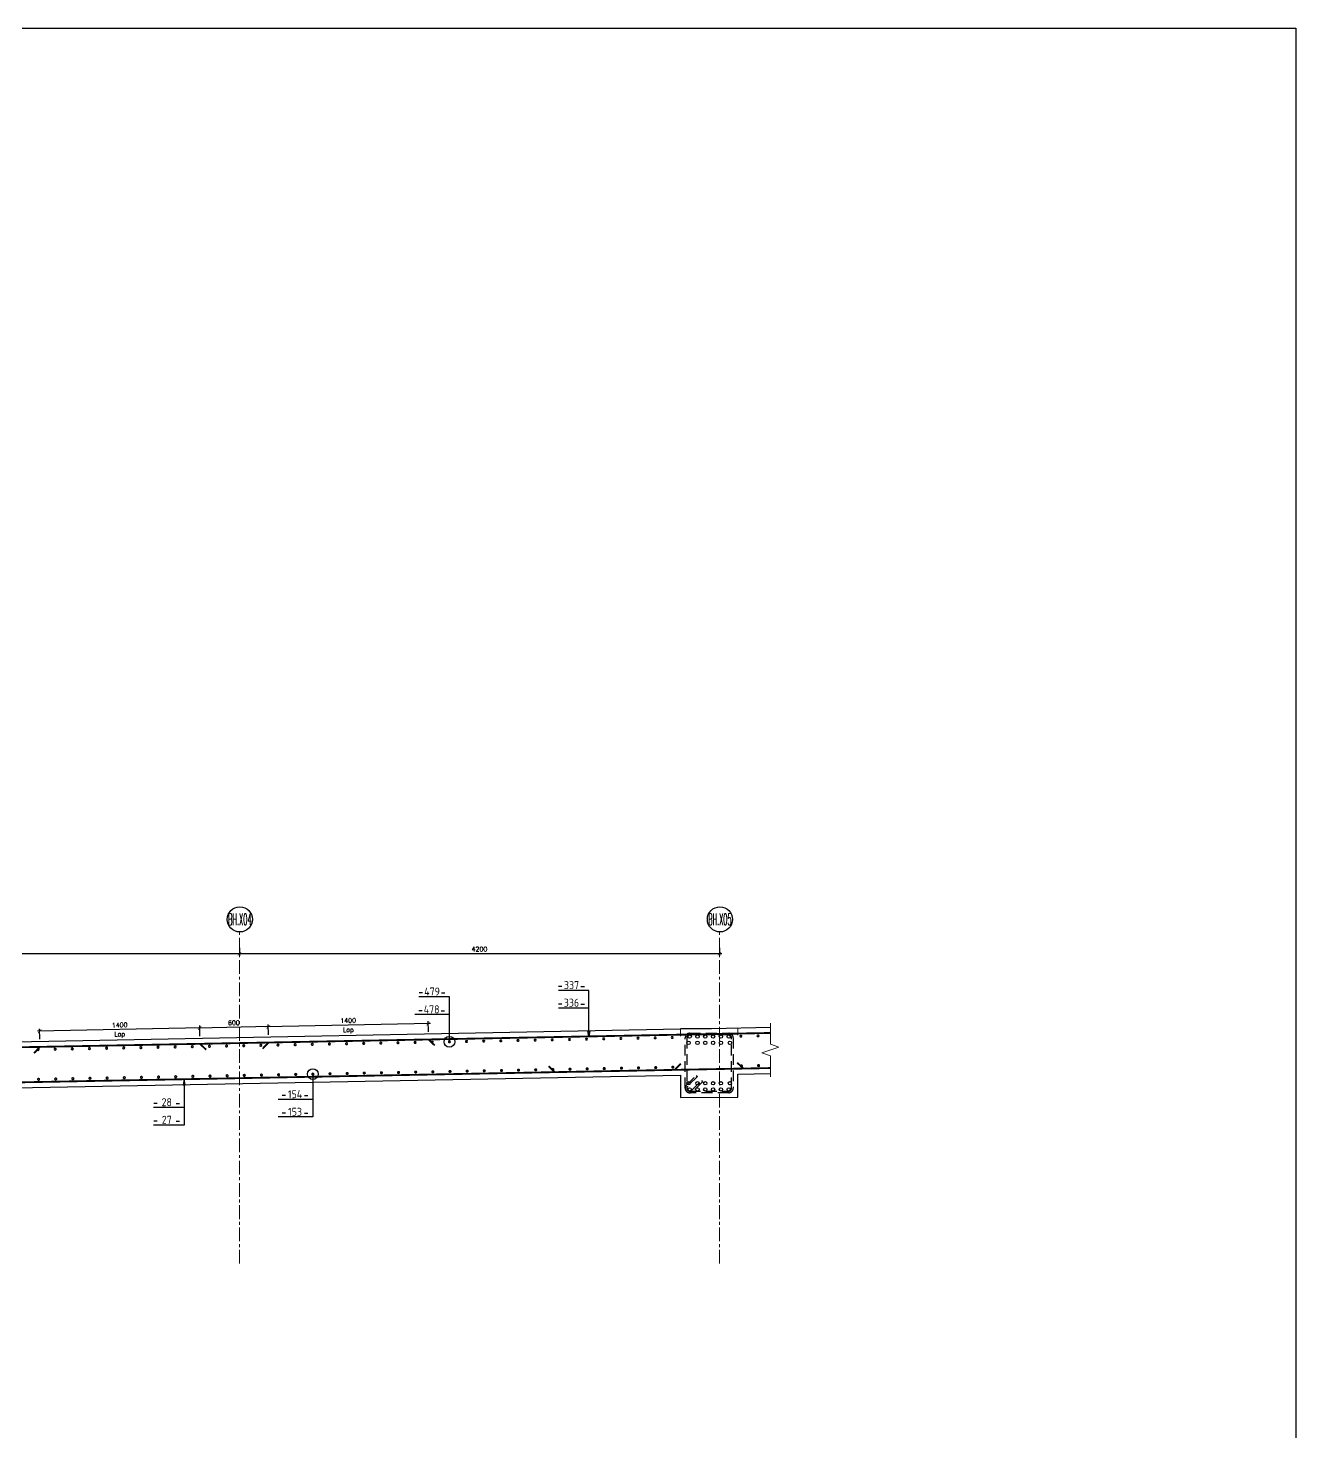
# Model space of a CAD drawing. Extents: x 660761725 to 1323371458, y 2734871439 to 5470067957.
# Drawn here: x 661428222 to 661439314, y 2734883720 to 2734896001 of the extents above; entities that cross this region are included whole.
import ezdxf
from ezdxf.enums import TextEntityAlignment as Align

# ---------------------------------------------------------------- set-up
doc = ezdxf.new("R2010")
doc.units = 0
doc.linetypes.add('AXES', pattern=[1.95, 1.2, -0.25, 0.25, -0.25])
doc.linetypes.add('Hidden', pattern=[714.375, 476.25, -238.125])
for name, color, linetype in [('_MECh-DIM', 7, 'Continuous'), ('S-ASSOCIATETEXT', 7, 'Continuous'), ('S-AXIS', 20, 'AXES'), ('S-RBAR-T20', 10, 'Continuous'), ('S-RDIMO', 8, 'Continuous')]:
    doc.layers.add(name, color=color, linetype=linetype)
doc.layers.add('A-DETL', color=5, linetype='Continuous', lineweight=9, true_color=0x0000ff)
for name, color, linetype, lineweight in [('A-DETL-GENF', 7, 'Continuous', 9), ('A-ROOF', 7, 'Continuous', 15), ('S-BEAM', 7, 'Continuous', 15), ('S-GRID', 7, 'Continuous', 9)]:
    doc.layers.add(name, color=color, linetype=linetype, lineweight=lineweight)
doc.styles.add('ARMACAD', font='isocp.shx')
doc.styles.add('ROMANS', font='romans.shx')
doc.styles.add('ROMANT', font='romant')
doc.dimstyles.new('S-DIMI-20', dxfattribs={"dimscale": 20, "dimtxt": 2, "dimasz": 1.5, "dimexe": 1, "dimexo": 1, "dimgap": 1, "dimtad": 1, "dimdec": 0, "dimzin": 12, "dimdsep": 46, "dimtxsty": 'ROMANS', "dimblk": 'ARCHTICK', "dimcen": 0.09, "dimdle": 1, "dimclrd": 8, "dimclre": 8, "dimclrt": 4, "dimadec": 0, "dimazin": 3, "dimtfac": 1, "dimtdec": 0, "dimtix": 1, "dimtmove": 1, "dimatfit": 3, "dimtolj": 1, "dimtzin": 0, "dimarcsym": 0})

# ---------------------------------------------------------------- blocks, each defined once
blk = doc.blocks.new('_ARCHTICK')
at = {"color": 0, "linetype": 'ByBlock', "const_width": 0.15}
blk.add_lwpolyline([(-0.5, -0.5), (0.5, 0.5)], dxfattribs=at)
blk = doc.blocks.new('*D93')
at = {"layer": '_MECh-DIM', "color": 8, "lineweight": -2, "transparency": 16777216}
for p, q in [((661896017, 2734764546), (661900257, 2734764546)), ((661896037, 2734764596), (661896037, 2734764526)), ((661900237, 2734764596), (661900237, 2734764526))]:
    blk.add_line(p, q, dxfattribs=at)
at = {"layer": '_MECh-DIM', "color": 8, "lineweight": -2, "transparency": 16777216, "xscale": 30, "yscale": 30, "zscale": 30, "rotation": 180}
blk.add_blockref('_ARCHTICK', (661896037, 2734764546), dxfattribs=at)
at = {"layer": '_MECh-DIM', "color": 8, "lineweight": -2, "transparency": 16777216, "xscale": 30, "yscale": 30, "zscale": 30}
blk.add_blockref('_ARCHTICK', (661900237, 2734764546), dxfattribs=at)
at = {"layer": '_MECh-DIM', "color": 4, "transparency": 16777216, "insert": (661898137, 2734764586), "char_height": 40, "width": 19.95, "attachment_point": 5, "style": 'ROMANS'}
blk.add_mtext('\\A1;4200', dxfattribs=at)
blk = doc.blocks.new('*D94')
at = {"layer": '_MECh-DIM', "color": 8, "lineweight": -2, "transparency": 16777216}
for p, q in [((661900217, 2734764546), (661904457, 2734764546)), ((661900237, 2734764596), (661900237, 2734764526)), ((661904437, 2734764596), (661904437, 2734764526))]:
    blk.add_line(p, q, dxfattribs=at)
at = {"layer": '_MECh-DIM', "color": 8, "lineweight": -2, "transparency": 16777216, "xscale": 30, "yscale": 30, "zscale": 30, "rotation": 180}
blk.add_blockref('_ARCHTICK', (661900237, 2734764546), dxfattribs=at)
at = {"layer": '_MECh-DIM', "color": 8, "lineweight": -2, "transparency": 16777216, "xscale": 30, "yscale": 30, "zscale": 30}
blk.add_blockref('_ARCHTICK', (661904437, 2734764546), dxfattribs=at)
at = {"layer": '_MECh-DIM', "color": 4, "transparency": 16777216, "insert": (661902337, 2734764586), "char_height": 40, "width": 19.95, "attachment_point": 5, "style": 'ROMANS'}
blk.add_mtext('\\A1;4200', dxfattribs=at)
blk = doc.blocks.new('*U1142')
at = {"layer": 'S-AXIS', "color": 3, "linetype": 'Continuous'}
blk.add_circle((0, 5.5), 5.5, dxfattribs=at)
at = {"layer": 'S-AXIS', "color": 3, "linetype": 'Continuous', "ltscale": 0.5, "style": 'ROMANT', "width": 0.4, "flags": 8}
blk.add_attdef('A', text='', height=5, dxfattribs=at).set_placement((0, 5.5), align=Align.MIDDLE_CENTER)
blk = doc.blocks.new('*D1087')
at = {"layer": '_MECh-DIM', "color": 8, "lineweight": -2, "transparency": 16777216}
for p, q in [((661431743, 2734887292), (661430303, 2734887265)), ((661430324, 2734887193), (661430323, 2734887285)), ((661431724, 2734887220), (661431722, 2734887312))]:
    blk.add_line(p, q, dxfattribs=at)
at = {"layer": '_MECh-DIM', "color": 8, "lineweight": -2, "transparency": 16777216, "xscale": 30, "yscale": 30, "zscale": 30}
for p, rotation in [((661430323, 2734887265), 181.0919307529866), ((661431723, 2734887292), 1.091930752986556)]:
    blk.add_blockref('_ARCHTICK', p, dxfattribs=dict(at, rotation=rotation))
at = {"layer": '_MECh-DIM', "color": 4, "transparency": 16777216, "char_height": 40, "attachment_point": 5, "rotation": 1.0919, "style": 'ROMANS'}
for s, insert in [('\\A1;1400', (661431022, 2734887319)), ('\\A1;Lap', (661431024, 2734887232))]:
    blk.add_mtext(s, dxfattribs=dict(at, insert=insert))
blk = doc.blocks.new('*D1088')
at = {"layer": '_MECh-DIM', "color": 8, "lineweight": -2, "transparency": 16777216}
for p, q in [((661429743, 2734887254), (661428303, 2734887227)), ((661428325, 2734887155), (661428323, 2734887247)), ((661429725, 2734887182), (661429723, 2734887274))]:
    blk.add_line(p, q, dxfattribs=at)
at = {"layer": '_MECh-DIM', "color": 8, "lineweight": -2, "transparency": 16777216, "xscale": 30, "yscale": 30, "zscale": 30}
for p, rotation in [((661428323, 2734887227), 181.0919307529866), ((661429723, 2734887254), 1.091930752986556)]:
    blk.add_blockref('_ARCHTICK', p, dxfattribs=dict(at, rotation=rotation))
at = {"layer": '_MECh-DIM', "color": 4, "transparency": 16777216, "char_height": 40, "attachment_point": 5, "rotation": 1.0919, "style": 'ROMANS'}
for s, insert in [('\\A1;1400', (661429023, 2734887280)), ('\\A1;Lap', (661429024, 2734887194))]:
    blk.add_mtext(s, dxfattribs=dict(at, insert=insert))
blk = doc.blocks.new('*D1089')
at = {"layer": '_MECh-DIM', "color": 8, "lineweight": -2, "transparency": 16777216}
for p, q in [((661430343, 2734887266), (661429703, 2734887253)), ((661429725, 2734887182), (661429723, 2734887274)), ((661430324, 2734887193), (661430323, 2734887285))]:
    blk.add_line(p, q, dxfattribs=at)
at = {"layer": '_MECh-DIM', "color": 8, "lineweight": -2, "transparency": 16777216, "xscale": 30, "yscale": 30, "zscale": 30}
for p, rotation in [((661429723, 2734887254), 181.0919307529866), ((661430323, 2734887265), 1.091930752986556)]:
    blk.add_blockref('_ARCHTICK', p, dxfattribs=dict(at, rotation=rotation))
at = {"layer": '_MECh-DIM', "color": 4, "transparency": 16777216, "insert": (661430022, 2734887299), "char_height": 40, "attachment_point": 5, "rotation": 1.0919, "style": 'ROMANS'}
blk.add_mtext('\\A1;600', dxfattribs=at)
blk = doc.blocks.new('CADF_02')
at = {"color": 0}
blk.add_lwpolyline([(0, 0), (2.5, -0.42), (2.5, 0.42)], close=True, dxfattribs=at)
blk = doc.blocks.new('cadf_11')
for p, q in [((-4.16, 1.17), (-5.64, 1.17)), ((4.16, 1.17), (5.64, 1.17))]:
    blk.add_line(p, q)
at = {"style": 'ARMACAD'}
for tag, p in [('$COM3', (-6.46, -2.82)), ('$COM4', (19.38, -2.81))]:
    blk.add_attdef(tag, text='', height=3.5, dxfattribs=at).set_placement(p, align=Align.BOTTOM_RIGHT)
blk.add_attdef('$REP', text='', height=3.5, dxfattribs=at).set_placement((0, 0), align=Align.CENTER)
blk = doc.blocks.new('I am the eminence in shadow… the one who manipulates everything from the darkness.')
at = {"layer": 'A-DETL', "color": 8}
for p, q in [((661904096.3, 2734763824), (661904096.3, 2734763884)), ((661904597, 2734763833.5), (661904597, 2734763893.5))]:
    blk.add_line(p, q, dxfattribs=at)
at = {"layer": 'A-DETL-GENF', "color": 8}
for p, q in [((661904882, 2734763938.7), (661904882, 2734763753.2)), ((661904957, 2734763728.2), (661904807, 2734763678.2)), ((661904807, 2734763678.2), (661904882, 2734763653.2)), ((661904882, 2734763753.2), (661904957, 2734763728.2)), ((661904882, 2734763653.2), (661904882, 2734763467.7))]:
    blk.add_line(p, q, dxfattribs=at)
at = {"layer": 'A-ROOF', "color": 8, "lineweight": 25}
for p, q in [((661904096.4, 2734763884), (661896080.7, 2734763731.2)), ((661904882, 2734763899), (661904366.8, 2734763889.1)), ((661896286.4, 2734763334.7), (661904096.4, 2734763483.5)), ((661904597.1, 2734763493.1), (661904882, 2734763498.5))]:
    blk.add_line(p, q, dxfattribs=at)
at = {"layer": 'S-BEAM', "color": 8, "lineweight": 25}
for p, q in [((661904366.8, 2734763889.1), (661904096.4, 2734763888.5)), ((661904096.4, 2734763888.5), (661904096.4, 2734763884)), ((661904096.4, 2734763483.5), (661904096.4, 2734763287.9)), ((661904597.1, 2734763289.1), (661904597.1, 2734763493.1)), ((661904096.4, 2734763287.9), (661904597.1, 2734763289.1))]:
    blk.add_line(p, q, dxfattribs=at)
at = {"layer": 'S-GRID', "color": 8, "linetype": 'AXES', "lineweight": 13, "ltscale": 100}
for p, q in [((661900237, 2734761834.5), (661900237, 2734764736)), ((661904437, 2734761834.5), (661904437, 2734764736))]:
    blk.add_line(p, q, dxfattribs=at)
ref = blk.add_blockref('*U1142', (661900240.7, 2734764735.9), dxfattribs=dict(at, xscale=20, yscale=20, zscale=20))
ref.add_attrib('A', 'BH.X04', dxfattribs={"layer": 'S-AXIS', "color": 3, "linetype": 'Continuous', "ltscale": 0.5, "height": 100, "style": 'ROMANT', "width": 0.4}).set_placement((661900240.7, 2734764845.9), align=Align.MIDDLE_CENTER)
ref = blk.add_blockref('*U1142', (661904440.7, 2734764735.9), dxfattribs=dict(at, xscale=20, yscale=20, zscale=20))
ref.add_attrib('A', 'BH.X05', dxfattribs={"layer": 'S-AXIS', "color": 3, "linetype": 'Continuous', "ltscale": 0.5, "height": 100, "style": 'ROMANT', "width": 0.4}).set_placement((661904440.7, 2734764845.9), align=Align.MIDDLE_CENTER)
at = {"layer": '_MECh-DIM', "color": 8}
for base, p1, p2, picture, middle in [((661900237, 2734764545.8), (661896037, 2734764616.5), (661900237, 2734764616.5), '*D93', (661898137, 2734764585.8)), ((661904437, 2734764545.8), (661900237, 2734764616.5), (661904437, 2734764616.5), '*D94', (661902337, 2734764585.8))]:
    dim = blk.add_linear_dim(base=base, p1=p1, p2=p2, dimstyle='S-DIMI-20', dxfattribs=at)
    dim.commit()
    dim.dimension.update_dxf_attribs({"geometry": picture, "text_midpoint": middle})

msp = doc.modelspace()

# ---------------------------------------------------------------- linework, layer by layer
msp.add_lwpolyline([(661306114.56502104, 2734896001), (661439313.56502104, 2734896001), (661439313.56502104, 2734871439), (661306114.56502104, 2734871439)], close=True)
at = {"layer": 'S-RBAR-T20', "const_width": 16}
for points in [[(661434715.59948337, 2734887210.19722986), (661405949.40418708, 2734886661.90181494, 0.4481271093), (661405865.07861328, 2734886563.62570286), (661406004.67726982, 2734885523.71406984)], [(661405847.16684985, 2734886671.93380213), (661405879.22362947, 2734886433.13337994, 0.3810942348), (661405969.88608563, 2734886355.34068823), (661434715.59948337, 2734886903.24544001)]]:
    msp.add_lwpolyline(points, format="xyb", dxfattribs=at)
for points in [[(661428326.11732185, 2734887088.41222286), (661428273.96589184, 2734887034.23410702)], [(661429725.86302876, 2734887115.09198713), (661429780.04114628, 2734887062.940557)], [(661430325.75401831, 2734887126.52617121), (661430273.6025883, 2734887072.34805298)], [(661431725.49992943, 2734887153.20593786), (661431779.67804694, 2734887101.05450916)], [(661432829.6264627, 2734886867.29763985), (661432775.44834554, 2734886919.44906998)], [(661433879.43563628, 2734886887.30746078), (661433931.58706605, 2734886941.48557806)], [(661434479.32672024, 2734886898.74164581), (661434425.14860284, 2734886950.89307594)]]:
    msp.add_lwpolyline(points, dxfattribs=at)
for points in [[(661428602.61482656, 2734887070.06428623, -1), (661428614.35629213, 2734887070.512043, -1)], [(661428752.58758652, 2734887072.92282581, -1), (661428764.32905209, 2734887073.37058306, -1)], [(661428902.5603466, 2734887075.78136683, -1), (661428914.30181217, 2734887076.22912407, -1)], [(661429052.53310657, 2734887078.63990688, -1), (661429064.27457213, 2734887079.08766413, -1)], [(661429202.50586653, 2734887081.4984479, -1), (661429214.2473321, 2734887081.94620514, -1)], [(661429352.47862661, 2734887084.35698891, -1), (661429364.22009218, 2734887084.80474615, -1)], [(661429502.45138657, 2734887087.21552896, -1), (661429514.19285214, 2734887087.66328621, -1)], [(661429652.42414665, 2734887090.07406998, -1), (661429664.16561222, 2734887090.52182722, -1)], [(661429802.39690661, 2734887092.93261099, -1), (661429814.13837218, 2734887093.3803668, -1)], [(661429952.3696667, 2734887095.79115105, -1), (661429964.11113226, 2734887096.23890781, -1)], [(661430102.34242666, 2734887098.64969206, -1), (661430114.08389223, 2734887099.09744787, -1)], [(661430252.31518662, 2734887101.50823212, -1), (661430264.05665219, 2734887101.95598888, -1)], [(661430402.2879467, 2734887104.36677313, -1), (661430414.02941227, 2734887104.81452894, -1)], [(661430552.26070666, 2734887107.22531319, -1), (661430564.00217223, 2734887107.67306995, -1)], [(661430702.23346674, 2734887110.0838542, -1), (661430713.97493231, 2734887110.53161001, -1)], [(661430852.20622671, 2734887112.94239378, -1), (661430863.94769228, 2734887113.39015102, -1)], [(661431002.17898667, 2734887115.80093479, -1), (661431013.92045224, 2734887116.24869204, -1)], [(661431152.15174675, 2734887118.65947485, -1), (661431163.89321232, 2734887119.10723209, -1)], [(661431302.12450671, 2734887121.51801586, -1), (661431313.86597228, 2734887121.96577311, -1)], [(661431452.09726679, 2734887124.37655687, -1), (661431463.83873236, 2734887124.82431412, -1)], [(661431602.07002676, 2734887127.23509693, -1), (661431613.81149232, 2734887127.68285418, -1)], [(661431752.04278684, 2734887130.09363794, -1), (661431763.78425241, 2734887130.54139519, -1)], [(661431902.0155468, 2734887132.952178, -1), (661431913.75701237, 2734887133.39993477, -1)], [(661432051.98830676, 2734887135.81071901, -1), (661432063.72977233, 2734887136.25847578, -1)], [(661432201.96106684, 2734887138.66926003, -1), (661432213.70253241, 2734887139.11701584, -1)], [(661432351.9338268, 2734887141.52780008, -1), (661432363.67529237, 2734887141.97555685, -1)], [(661432501.90658689, 2734887144.38634109, -1), (661432513.64805245, 2734887144.83409691, -1)], [(661432651.87934685, 2734887147.24488115, -1), (661432663.62081242, 2734887147.69263792, -1)], [(661432801.85210693, 2734887150.10342216, -1), (661432813.5935725, 2734887150.55117798, -1)], [(661432951.82486689, 2734887152.96196222, -1), (661432963.56633246, 2734887153.40971899, -1)], [(661433101.79762685, 2734887155.82050323, -1), (661433113.53909242, 2734887156.26826, -1)], [(661433251.77038693, 2734887158.67904282, -1), (661433263.5118525, 2734887159.12680006, -1)], [(661433401.7431469, 2734887161.53758383, -1), (661433413.48461246, 2734887161.98534107, -1)], [(661433551.71590698, 2734887164.39612389, -1), (661433563.45737255, 2734887164.84388113, -1)], [(661433701.68866694, 2734887167.2546649, -1), (661433713.43013251, 2734887167.70242214, -1)], [(661433851.66142702, 2734887170.11320591, -1), (661433863.40289259, 2734887170.56096315, -1)], [(661434451.55246699, 2734887181.54736805, -1), (661434463.29393256, 2734887181.99512482, -1)], [(661434601.52522707, 2734887184.40590906, -1), (661434613.26669264, 2734887184.85366488, -1)], [(661428302.66930652, 2734887064.34720516, -1), (661428314.41077209, 2734887064.79496098, -1)], [(661428452.64206648, 2734887067.20574522, -1), (661428464.38353205, 2734887067.65350199, -1)], [(661429357.42716718, 2734886824.73278999, 1), (661429369.17716718, 2734886824.73278999, 1)], [(661429507.39992714, 2734886827.59133005, 1), (661429519.14992714, 2734886827.59133005, 1)], [(661429657.37268722, 2734886830.44987106, 1), (661429669.12268722, 2734886830.44987106, 1)], [(661429807.34544718, 2734886833.30841112, 1), (661429819.09544718, 2734886833.30841112, 1)], [(661429957.31820726, 2734886836.16695213, 1), (661429969.06820726, 2734886836.16695213, 1)], [(661430107.29096723, 2734886839.02549219, 1), (661430119.04096723, 2734886839.02549219, 1)], [(661430257.26372719, 2734886841.8840332, 1), (661430269.01372719, 2734886841.8840332, 1)], [(661430407.23648727, 2734886844.74257278, 1), (661430418.98648727, 2734886844.74257278, 1)], [(661430557.20924723, 2734886847.6011138, 1), (661430568.95924723, 2734886847.6011138, 1)], [(661430707.18200731, 2734886850.45965385, 1), (661430718.93200731, 2734886850.45965385, 1)], [(661430857.15476727, 2734886853.31819487, 1), (661430868.90476727, 2734886853.31819487, 1)], [(661431007.12752724, 2734886856.17673492, 1), (661431018.87752724, 2734886856.17673492, 1)], [(661431157.10028732, 2734886859.03527594, 1), (661431168.85028732, 2734886859.03527594, 1)], [(661431307.07304728, 2734886861.89381599, 1), (661431318.82304728, 2734886861.89381599, 1)], [(661431457.04580736, 2734886864.75235701, 1), (661431468.79580736, 2734886864.75235701, 1)], [(661431607.01856732, 2734886867.61089802, 1), (661431618.76856732, 2734886867.61089802, 1)], [(661431756.9913274, 2734886870.46943903, 1), (661431768.7413274, 2734886870.46943903, 1)], [(661431906.96408737, 2734886873.32797909, 1), (661431918.71408737, 2734886873.32797909, 1)], [(661432056.93684733, 2734886876.1865201, 1), (661432068.68684733, 2734886876.1865201, 1)], [(661432206.90960741, 2734886879.04506016, 1), (661432218.65960741, 2734886879.04506016, 1)], [(661432356.88236737, 2734886881.90360117, 1), (661432368.63236737, 2734886881.90360117, 1)], [(661432506.85512745, 2734886884.76214123, 1), (661432518.60512745, 2734886884.76214123, 1)], [(661432656.82788742, 2734886887.62068176, 1), (661432668.57788742, 2734886887.62068176, 1)], [(661432806.8006475, 2734886890.47922182, 1), (661432818.5506475, 2734886890.47922182, 1)], [(661432956.77340746, 2734886893.33776283, 1), (661432968.52340746, 2734886893.33776283, 1)], [(661433106.74616742, 2734886896.19630289, 1), (661433118.49616742, 2734886896.19630289, 1)], [(661433256.7189275, 2734886899.0548439, 1), (661433268.4689275, 2734886899.0548439, 1)], [(661433406.69168746, 2734886901.91338396, 1), (661433418.44168746, 2734886901.91338396, 1)], [(661433556.66444755, 2734886904.77192497, 1), (661433568.41444755, 2734886904.77192497, 1)], [(661433706.63720751, 2734886907.63046598, 1), (661433718.38720751, 2734886907.63046598, 1)], [(661433856.60996759, 2734886910.489007, 1), (661433868.35996759, 2734886910.489007, 1)], [(661434456.50100756, 2734886921.92316914, 1), (661434468.25100756, 2734886921.92316914, 1)], [(661434606.47376764, 2734886924.78170919, 1), (661434618.22376764, 2734886924.78170919, 1)], [(661428307.61784708, 2734886804.72300482, 1), (661428319.36784708, 2734886804.72300482, 1)], [(661428457.59060705, 2734886807.58154583, 1), (661428469.34060705, 2734886807.58154583, 1)], [(661428607.56336713, 2734886810.44008589, 1), (661428619.31336713, 2734886810.44008589, 1)], [(661428757.53612709, 2734886813.2986269, 1), (661428769.28612709, 2734886813.2986269, 1)], [(661428907.50888717, 2734886816.15716696, 1), (661428919.25888717, 2734886816.15716696, 1)], [(661429057.48164713, 2734886819.01570797, 1), (661429069.23164713, 2734886819.01570797, 1)], [(661429207.4544071, 2734886821.87424898, 1), (661429219.2044071, 2734886821.87424898, 1)]]:
    msp.add_lwpolyline(points, format="xyb", close=True, dxfattribs=at)
at = {"layer": 'S-RDIMO'}
for p, q in [((661433127.33432949, 2734887582.06977415), (661432860.93553567, 2734887582.06977415)), ((661433127.33432949, 2734887179.92424917), (661433127.33432949, 2734887582.06977415)), ((661431907.88627958, 2734887525.94815922), (661431641.48748577, 2734887525.94815922)), ((661431907.88627958, 2734887133.17605686), (661431907.88627958, 2734887525.94815922)), ((661431907.88627958, 2734887371.94815922), (661431603.96518743, 2734887371.94815922)), ((661431907.88627958, 2734887371.94815922), (661431603.96518743, 2734887371.94815922)), ((661433127.33432949, 2734887428.06977415), (661432860.93553567, 2734887428.06977415)), ((661430713.05700731, 2734886850.45965385), (661430713.05700731, 2734886475.48783588)), ((661429586.50542474, 2734886805.48287582), (661429586.50542474, 2734886403.33735085)), ((661430713.05700731, 2734886629.48783588), (661430409.13591516, 2734886629.48783588)), ((661430713.05700731, 2734886629.48783588), (661430409.13591516, 2734886629.48783588)), ((661429586.50542474, 2734886557.33735085), (661429320.10663092, 2734886557.33735085)), ((661430713.05700731, 2734886475.48783588), (661430409.13591516, 2734886475.48783588)), ((661430713.05700731, 2734886475.48783588), (661430409.13591516, 2734886475.48783588)), ((661429586.50542474, 2734886403.33735085), (661429320.10663092, 2734886403.33735085))]:
    msp.add_line(p, q, dxfattribs=at)
at = {"layer": 'S-RDIMO', "linetype": 'Hidden', "ltscale": 0.2}
msp.add_lwpolyline([(661434066.90136123, 2734886838.50264978), (661434076.80085611, 2734886828.60315514), (661433991.94804192, 2734886743.75034189, 0.6681786379), (661434009.62571108, 2734886701.07267189), (661434351.62571168, 2734886701.07266998, 0.4142135624), (661434376.62571192, 2734886726.07264423), (661434376.6241132, 2734887168.18126678, 0.4142135624), (661434351.62411344, 2734887193.18129301), (661434009.62411284, 2734887193.18129492, 0.4142135624), (661433984.62411261, 2734887168.18132114), (661433984.62571132, 2734886726.07269812, 0.6681786379), (661434027.30344522, 2734886708.39506721), (661434112.15595186, 2734886793.24818802), (661434122.05548251, 2734886783.34872913), (661434037.20297587, 2734886698.49560785, -0.6681786379), (661433970.62571132, 2734886726.07264805), (661433970.62411261, 2734887168.18127108, -0.4142135624), (661434009.62411284, 2734887207.18129492), (661434351.62411344, 2734887207.18129301, -0.4142135624), (661434390.6241132, 2734887168.18131685), (661434390.62571192, 2734886726.07269382, -0.4142135624), (661434351.62571168, 2734886687.07266998), (661434009.62571108, 2734886687.07267189, -0.6681786379), (661433982.04854703, 2734886753.64983702)], format="xyb", close=True, dxfattribs=at)
at = {"layer": 'S-RDIMO', "color": 3}
for centre in [(661431907.88627958, 2734887133.17605686), (661430713.05700731, 2734886850.45965385)]:
    msp.add_circle(centre, 47.17419314, dxfattribs=at)
at = {"layer": 'S-RDIMO'}
for centre in [(661433999.37427258, 2734887123.9312582), (661434009.6246841, 2734887178.43129492), (661434078.02488959, 2734887178.43129492), (661434078.02488959, 2734887123.93129492), (661434146.42509508, 2734887178.43129492), (661434146.42509508, 2734887123.93129492), (661434214.82530069, 2734887178.43129492), (661434214.82530069, 2734887123.93129492), (661434283.22550619, 2734887178.43129492), (661434283.22550619, 2734887123.93129492), (661434351.62571168, 2734887178.43129492), (661434361.87427318, 2734887123.93133211), (661433999.37427258, 2734886770.32263184), (661434009.6246841, 2734886715.82266998), (661434078.02488959, 2734886770.32266998), (661434078.02488959, 2734886715.82266998), (661434146.42509508, 2734886770.32266998), (661434146.42509508, 2734886715.82266998), (661434214.82530069, 2734886770.32266998), (661434214.82530069, 2734886715.82266998), (661434283.22550619, 2734886770.32266998), (661434283.22550619, 2734886715.82266998), (661434351.62571168, 2734886715.82266998), (661434361.87427318, 2734886770.32270718)]:
    msp.add_circle(centre, 14.75, dxfattribs=at)

# ---------------------------------------------------------------- block references
at = {"layer": 'S-ASSOCIATETEXT'}
ref = msp.add_blockref('cadf_11', (661431756.29795361, 2734887537.90649796), dxfattribs=dict(at, xscale=20, yscale=20, zscale=20))
ref.add_attrib('$REP', '479', dxfattribs={"height": 70, "style": 'ARMACAD', "flags": 2}).set_placement((661431756.29795361, 2734887537.90649796), align=Align.CENTER)
ref = msp.add_blockref('cadf_11', (661432975.74600351, 2734887594.02811289), dxfattribs=dict(at, xscale=20, yscale=20, zscale=20))
ref.add_attrib('$REP', '337', dxfattribs={"height": 70, "style": 'ARMACAD', "flags": 2}).set_placement((661432975.74600351, 2734887594.02811289), align=Align.CENTER)
ref = msp.add_blockref('cadf_11', (661432975.74600351, 2734887440.02811289), dxfattribs=dict(at, xscale=20, yscale=20, zscale=20))
ref.add_attrib('$REP', '336', dxfattribs={"height": 70, "style": 'ARMACAD', "flags": 2}).set_placement((661432975.74600351, 2734887440.02811289), align=Align.CENTER)
ref = msp.add_blockref('cadf_11', (661431752.14652026, 2734887381.76097298), dxfattribs=dict(at, xscale=20, yscale=20, zscale=20))
ref.add_attrib('$REP', '478', dxfattribs={"height": 70, "style": 'ARMACAD', "flags": 2}).set_placement((661431752.14652026, 2734887381.76097298), align=Align.CENTER)
ref = msp.add_blockref('cadf_11', (661429434.91709876, 2734886569.29569006), dxfattribs=dict(at, xscale=20, yscale=20, zscale=20))
ref.add_attrib('$REP', '28', dxfattribs={"height": 70, "style": 'ARMACAD', "flags": 2}).set_placement((661429434.91709876, 2734886569.29569006), align=Align.CENTER)
ref = msp.add_blockref('cadf_11', (661430557.31724799, 2734886639.30065107), dxfattribs=dict(at, xscale=20, yscale=20, zscale=20))
ref.add_attrib('$REP', '154', dxfattribs={"height": 70, "style": 'ARMACAD', "flags": 2}).set_placement((661430557.31724799, 2734886639.30065107), align=Align.CENTER)
ref = msp.add_blockref('cadf_11', (661429434.91709876, 2734886415.29569006), dxfattribs=dict(at, xscale=20, yscale=20, zscale=20))
ref.add_attrib('$REP', '27', dxfattribs={"height": 70, "style": 'ARMACAD', "flags": 2}).set_placement((661429434.91709876, 2734886415.29569006), align=Align.CENTER)
ref = msp.add_blockref('cadf_11', (661430557.31724799, 2734886485.30065107), dxfattribs=dict(at, xscale=20, yscale=20, zscale=20))
ref.add_attrib('$REP', '153', dxfattribs={"height": 70, "style": 'ARMACAD', "flags": 2}).set_placement((661430557.31724799, 2734886485.30065107), align=Align.CENTER)
at = {"layer": 'S-AXIS'}
msp.add_blockref('I am the eminence in shadow… the one who manipulates everything from the darkness.', (-470166.43497896, 123358), dxfattribs=at)
at = {"layer": 'S-RDIMO', "yscale": 20, "zscale": 20, "rotation": 270}
for p, xscale in [((661433127.33432949, 2734887179.92424917), -20), ((661429586.50542474, 2734886805.48287582), 20)]:
    msp.add_blockref('CADF_02', p, dxfattribs=dict(at, xscale=xscale))

# ---------------------------------------------------------------- dimensions: what is measured, and where the dimension line sits
at = {"layer": '_MECh-DIM', "color": 8}
for base, p1, p2, picture, middle in [((661430323.11145663, 2734887265.16866398), (661431724.60897517, 2734887199.94662905), (661430324.86311138, 2734887173.26698112), '*D1087', (661431022.98439205, 2734887278.50830889)), ((661428323.47474706, 2734887227.05539989), (661429724.97207224, 2734887161.83279514), (661428325.2264123, 2734887135.15316105), '*D1088', (661429023.34758019, 2734887240.3950429))]:
    dim = msp.add_linear_dim(base=base, p1=p1, p2=p2, angle=1.091930753, text='<>\\XLap', dimstyle='S-DIMI-20', dxfattribs=at)
    dim.commit()
    dim.dimension.update_dxf_attribs({"geometry": picture, "text_midpoint": middle})
dim = msp.add_linear_dim(base=(661429723.22041357, 2734887253.73468399), p1=(661430324.86311138, 2734887173.26698112), p2=(661429724.97207224, 2734887161.83279514), angle=1.091930753, dimstyle='S-DIMI-20', dxfattribs=at)
dim.commit()
dim.dimension.update_dxf_attribs({"geometry": '*D1089', "text_midpoint": (661430022.40366983, 2734887299.44440985)})

doc.saveas('drawing.dxf')
